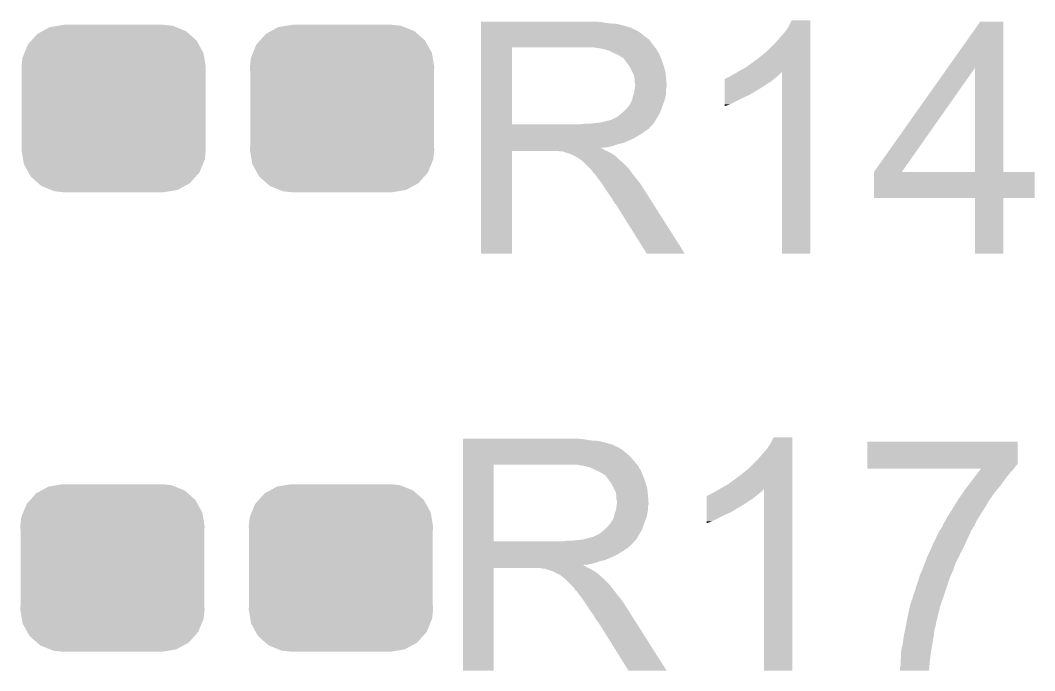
# Model space of a CAD drawing. Extents: x -1.3 to 24.2, y -3.9 to 53.4.
# Drawn here: x 3.321 to 7.584, y 37.262 to 39.995 of the extents above; entities that cross this region are included whole.
import ezdxf

# ---------------------------------------------------------------- set-up
doc = ezdxf.new("R2010")
doc.units = 0
doc.layers.get('0').update_dxf_attribs({"linetype": 'CONTINUOUS'})
doc.layers.add('LIGHT_RANGER_14CLICK_V101_GTO', color=9, linetype='CONTINUOUS')
doc.layers.add('LIGHT_RANGER_14CLICK_V101_GTS', color=11, linetype='CONTINUOUS')

# ---------------------------------------------------------------- blocks, each defined once
blk = doc.blocks.new('CUSTOM_44')
for points in [[(-0.298526, 0.325596), (-0.268438, 0.342124), (0.30335, 0.325596), (0.2622, 0.342124)], [(-0.268438, 0.342124), (-0.233628, 0.347838), (0.2622, 0.342124), (0.247972, 0.347838)], [(-0.233628, 0.347838), (-0.20955, 0.35179), (0.247972, 0.347838), (0.20955, 0.35179)], [(-0.34504, 0.286174), (-0.320744, 0.31339), (0.348152, 0.286174), (0.317222, 0.31339)], [(-0.320744, 0.31339), (-0.298526, 0.325596), (0.317222, 0.31339), (0.30335, 0.325596)], [(-0.37475, 0.234078), (-0.360486, 0.26887), (0.377262, 0.234078), (0.357822, 0.26887)], [(-0.360486, 0.26887), (-0.34504, 0.286174), (0.357822, 0.26887), (0.348152, 0.286174)], [(-0.38735, 0.17526), (-0.383124, 0.213652), (0.38735, 0.17526), (0.380766, 0.213652)], [(-0.383124, 0.213652), (-0.37475, 0.234078), (0.380766, 0.213652), (0.377262, 0.234078)], [(-0.38608, 0.154124), (-0.38735, 0.17526), (0.38608, 0.154124), (0.38735, 0.17526)], [(-0.38608, -0.154124), (-0.38608, 0.154124), (0.38608, -0.154124), (0.38608, 0.154124)], [(-0.38735, -0.17526), (-0.38608, -0.154124), (0.38735, -0.17526), (0.38608, -0.154124)], [(-0.380764, -0.213652), (-0.38735, -0.17526), (0.383124, -0.213652), (0.38735, -0.17526)], [(-0.377262, -0.234078), (-0.380764, -0.213652), (0.374748, -0.234078), (0.383124, -0.213652)], [(-0.35782, -0.26887), (-0.377262, -0.234078), (0.360486, -0.26887), (0.374748, -0.234078)], [(-0.348152, -0.286174), (-0.35782, -0.26887), (0.345038, -0.286174), (0.360486, -0.26887)], [(-0.31722, -0.31339), (-0.348152, -0.286174), (0.320744, -0.31339), (0.345038, -0.286174)], [(-0.30335, -0.325596), (-0.31722, -0.31339), (0.298524, -0.325596), (0.320744, -0.31339)], [(-0.262198, -0.342124), (-0.30335, -0.325596), (0.268438, -0.342124), (0.298524, -0.325596)], [(-0.247972, -0.347838), (-0.262198, -0.342124), (0.233626, -0.347838), (0.268438, -0.342124)], [(-0.20955, -0.35179), (-0.247972, -0.347838), (0.20955, -0.35179), (0.233626, -0.347838)]]:
    blk.add_solid(points)

msp = doc.modelspace()

# ---------------------------------------------------------------- linework, layer by layer
at = {"layer": 'LIGHT_RANGER_14CLICK_V101_GTO'}
for points in [[(6.55066, 39.969442), (6.563362, 39.994816), (6.642098, 39.969442), (6.6421, 39.994816)], [(6.563362, 39.994816), (6.563376, 39.99484), (6.6421, 39.994816), (6.563376, 39.99484)], [(5.257822, 39.98722), (5.257824, 39.98976), (5.76326, 39.98722), (5.73532, 39.98976)], [(5.257822, 39.98214), (5.257822, 39.98722), (5.793738, 39.98214), (5.76326, 39.98722)], [(5.257822, 39.9796), (5.257822, 39.98214), (5.8293, 39.9796), (5.793738, 39.98214)], [(5.257822, 39.97198), (5.257822, 39.9796), (5.859778, 39.97198), (5.8293, 39.9796)], [(5.257822, 39.9669), (5.257822, 39.97198), (5.875022, 39.9669), (5.859778, 39.97198)], [(5.257822, 39.96436), (5.257822, 39.9669), (5.887722, 39.96436), (5.875022, 39.9669)], [(5.257822, 39.964336), (5.257822, 39.96436), (5.89026, 39.964336), (5.887722, 39.96436)], [(5.257822, 39.961814), (5.257822, 39.964336), (5.890276, 39.961814), (5.89026, 39.964336)], [(5.257822, 39.95674), (5.257822, 39.961814), (5.90042, 39.95674), (5.890276, 39.961814)], [(5.257822, 39.951658), (5.257822, 39.95674), (5.913122, 39.951658), (5.90042, 39.95674)], [(5.257822, 39.9415), (5.257822, 39.951658), (5.92836, 39.9415), (5.913122, 39.951658)], [(6.53542, 39.94658), (6.55066, 39.969442), (6.642098, 39.94658), (6.642098, 39.969442)], [(7.217564, 39.794122), (7.355832, 39.989736), (7.452368, 39.794122), (7.45236, 39.989736)], [(7.355832, 39.989736), (7.35585, 39.98976), (7.45236, 39.989736), (7.35585, 39.98976)], [(5.25782, 39.89324), (5.257822, 39.913558), (5.97916, 39.89324), (5.963922, 39.913558)], [(5.257822, 39.9288), (5.257822, 39.9415), (5.9436, 39.9288), (5.92836, 39.9415)], [(5.257822, 39.913558), (5.257822, 39.9288), (5.963922, 39.913558), (5.9436, 39.9288)], [(6.456678, 39.862758), (6.49986, 39.90594), (6.642096, 39.862758), (6.642096, 39.90594)], [(6.49986, 39.90594), (6.53542, 39.94658), (6.642096, 39.90594), (6.642098, 39.94658)], [(5.257812, 39.557982), (5.25782, 39.88052), (5.38734, 39.557982), (5.387342, 39.88052)], [(5.25782, 39.88054), (5.25782, 39.89324), (5.989038, 39.88054), (5.97916, 39.89324)], [(5.25782, 39.88052), (5.25782, 39.88054), (5.387342, 39.88052), (5.69468, 39.88054)], [(5.765802, 39.87546), (5.732782, 39.88054), (5.992988, 39.87546), (5.989038, 39.88054)], [(5.784436, 39.870378), (5.765802, 39.87546), (5.99694, 39.870378), (5.992988, 39.87546)], [(5.79374, 39.86784), (5.784436, 39.870378), (5.996944, 39.86784), (5.99694, 39.870378)], [(5.793752, 39.867834), (5.79374, 39.86784), (5.996944, 39.867834), (5.996944, 39.86784)], [(5.814056, 39.857682), (5.793752, 39.867834), (6.00456, 39.857682), (5.996944, 39.867834)], [(6.42874, 39.8399), (6.456678, 39.862758), (6.642096, 39.8399), (6.642096, 39.862758)], [(5.81406, 39.85768), (5.814056, 39.857682), (6.004562, 39.85768), (6.00456, 39.857682)], [(5.83184, 39.85006), (5.81406, 39.85768), (6.00761, 39.85006), (6.004562, 39.85768)], [(5.84031, 39.84498), (5.83184, 39.85006), (6.00964, 39.84498), (6.00761, 39.85006)], [(5.84454, 39.842442), (5.84031, 39.84498), (6.010728, 39.842442), (6.00964, 39.84498)], [(5.852164, 39.83736), (5.84454, 39.842442), (6.012906, 39.83736), (6.010728, 39.842442)], [(5.854704, 39.837352), (5.852164, 39.83736), (6.01291, 39.837352), (6.012906, 39.83736)], [(5.86232, 39.8272), (5.854704, 39.837352), (6.01726, 39.8272), (6.01291, 39.837352)], [(5.86994, 39.81704), (5.86232, 39.8272), (6.020648, 39.81704), (6.01726, 39.8272)], [(6.39826, 39.81704), (6.42874, 39.8399), (6.642094, 39.81704), (6.642096, 39.8399)], [(5.879012, 39.80434), (5.86994, 39.81704), (6.02488, 39.80434), (6.020648, 39.81704)], [(5.88264, 39.799258), (5.879012, 39.80434), (6.026406, 39.799258), (6.02488, 39.80434)], [(5.8928, 39.778938), (5.88264, 39.799258), (6.0325, 39.778938), (6.026406, 39.799258)], [(5.90042, 39.763696), (5.8928, 39.778938), (6.034026, 39.763696), (6.0325, 39.778938)], [(6.333912, 39.7764), (6.34238, 39.78148), (6.642094, 39.7764), (6.642094, 39.78148)], [(6.34238, 39.78148), (6.370322, 39.79672), (6.642094, 39.78148), (6.642094, 39.79672)], [(6.370322, 39.79672), (6.39826, 39.81704), (6.642094, 39.79672), (6.642094, 39.81704)], [(6.908824, 39.357336), (7.217564, 39.794122), (7.025664, 39.357336), (7.332944, 39.794122)], [(7.332958, 39.3573), (7.332944, 39.794122), (7.452384, 39.3573), (7.452368, 39.794122)], [(5.901872, 39.75354), (5.90042, 39.763696), (6.03504, 39.75354), (6.034026, 39.763696)], [(5.90296, 39.745918), (5.901872, 39.75354), (6.035676, 39.745918), (6.03504, 39.75354)], [(5.902962, 39.733218), (5.90296, 39.745918), (6.036734, 39.733218), (6.035676, 39.745918)], [(6.281438, 39.7256), (6.28144, 39.7383), (6.45668, 39.7256), (6.476998, 39.7383)], [(6.28144, 39.7383), (6.281444, 39.74846), (6.476998, 39.7383), (6.48919, 39.74846)], [(6.281444, 39.74846), (6.283966, 39.748466), (6.48919, 39.74846), (6.489198, 39.748466)], [(6.283966, 39.748466), (6.2865, 39.751), (6.489198, 39.748466), (6.49224, 39.751)], [(6.2865, 39.751), (6.286504, 39.751002), (6.49224, 39.751), (6.492242, 39.751002)], [(6.286504, 39.751002), (6.291582, 39.75354), (6.492242, 39.751002), (6.495414, 39.75354)], [(6.291582, 39.75354), (6.299204, 39.756082), (6.495414, 39.75354), (6.498592, 39.756082)], [(6.299204, 39.756082), (6.306818, 39.761158), (6.498592, 39.756082), (6.504938, 39.761158)], [(6.306818, 39.761158), (6.306822, 39.76116), (6.504938, 39.761158), (6.50494, 39.76116)], [(6.306822, 39.76116), (6.316978, 39.76624), (6.50494, 39.76116), (6.51002, 39.76624)], [(6.316978, 39.76624), (6.333902, 39.776394), (6.51002, 39.76624), (6.520174, 39.776394)], [(6.333902, 39.776394), (6.333912, 39.7764), (6.520174, 39.776394), (6.522696, 39.7764)], [(6.52272, 39.014424), (6.522696, 39.7764), (6.642076, 39.014424), (6.642094, 39.7764)], [(5.900418, 39.687498), (5.90332, 39.707816), (6.03504, 39.687498), (6.03504, 39.707816)], [(5.9055, 39.725596), (5.902962, 39.733218), (6.03737, 39.725596), (6.036734, 39.733218)], [(5.90332, 39.707816), (5.904046, 39.712896), (6.03504, 39.707816), (6.037578, 39.712896)], [(5.904046, 39.712896), (5.9055, 39.72306), (6.037578, 39.712896), (6.037578, 39.72306)], [(5.9055, 39.723062), (5.9055, 39.725596), (6.03758, 39.723062), (6.03737, 39.725596)], [(5.9055, 39.72306), (5.9055, 39.723062), (6.037578, 39.72306), (6.03758, 39.723062)], [(6.28143, 39.6875), (6.281432, 39.692574), (6.395722, 39.6875), (6.405864, 39.692574)], [(6.281432, 39.69512), (6.281434, 39.71036), (6.408418, 39.69512), (6.433822, 39.71036)], [(6.281432, 39.695096), (6.281432, 39.69512), (6.40588, 39.695096), (6.408418, 39.69512)], [(6.281432, 39.692574), (6.281432, 39.695096), (6.405864, 39.692574), (6.40588, 39.695096)], [(6.281434, 39.71036), (6.281438, 39.7256), (6.433822, 39.71036), (6.45668, 39.7256)], [(5.887718, 39.649398), (5.892798, 39.662098), (6.025338, 39.649398), (6.029956, 39.662098)], [(5.892798, 39.6621), (5.89534, 39.674798), (6.029958, 39.6621), (6.032498, 39.674798)], [(5.892798, 39.662098), (5.892798, 39.6621), (6.029956, 39.662098), (6.029958, 39.6621)], [(5.89534, 39.674798), (5.900418, 39.687498), (6.032498, 39.674798), (6.03504, 39.687498)], [(6.28142, 39.64178), (6.281426, 39.67226), (6.304278, 39.64178), (6.36524, 39.67226)], [(6.281426, 39.67226), (6.281428, 39.67988), (6.36524, 39.67226), (6.383018, 39.67988)], [(6.281428, 39.67988), (6.28143, 39.6875), (6.383018, 39.67988), (6.395722, 39.6875)], [(5.851522, 39.606218), (5.854698, 39.608758), (6.00964, 39.606218), (6.010562, 39.608758)], [(5.854698, 39.608758), (5.8674, 39.62146), (6.010562, 39.608758), (6.01518, 39.62146)], [(5.8674, 39.62146), (5.877558, 39.634158), (6.01518, 39.62146), (6.019798, 39.634158)], [(5.877558, 39.634158), (5.880098, 39.6367), (6.019798, 39.634158), (6.020722, 39.6367)], [(5.880098, 39.6367), (5.88264, 39.641778), (6.020722, 39.6367), (6.022568, 39.641778)], [(5.88264, 39.641778), (5.887718, 39.649398), (6.022568, 39.641778), (6.025338, 39.649398)], [(6.28142, 39.634192), (6.28142, 39.64178), (6.28142, 39.634192), (6.304278, 39.64178)], [(5.714998, 39.5605), (5.760718, 39.56558), (5.981698, 39.5605), (5.985086, 39.56558)], [(5.760718, 39.56558), (5.801358, 39.57574), (5.985086, 39.56558), (5.991862, 39.57574)], [(5.803896, 39.57574), (5.811516, 39.580818), (5.991862, 39.57574), (5.994824, 39.580818)], [(5.811516, 39.580818), (5.819138, 39.58336), (5.994824, 39.580818), (5.996306, 39.58336)], [(5.819138, 39.58336), (5.829298, 39.588438), (5.996306, 39.58336), (5.999268, 39.588438)], [(5.829298, 39.588438), (5.851522, 39.606218), (5.999268, 39.588438), (6.00964, 39.606218)], [(5.257812, 39.55796), (5.257812, 39.557982), (5.676898, 39.55796), (5.38734, 39.557982)], [(5.257812, 39.547796), (5.257812, 39.55796), (5.969, 39.547796), (5.97916, 39.55796)], [(5.257812, 39.54526), (5.257812, 39.547796), (5.968976, 39.54526), (5.969, 39.547796)], [(5.257812, 39.545244), (5.257812, 39.54526), (5.966454, 39.545244), (5.968976, 39.54526)], [(5.257812, 39.540182), (5.257812, 39.545244), (5.963916, 39.540182), (5.966454, 39.545244)], [(5.257812, 39.52494), (5.257812, 39.540182), (5.94106, 39.52494), (5.963916, 39.540182)], [(5.257812, 39.517318), (5.257812, 39.52494), (5.930898, 39.517318), (5.94106, 39.52494)], [(5.676898, 39.55796), (5.694664, 39.560498), (5.97916, 39.55796), (5.981698, 39.560498)], [(5.694664, 39.560498), (5.69468, 39.5605), (5.981698, 39.560498), (5.981698, 39.5605)], [(5.25781, 39.50208), (5.257812, 39.517318), (5.9055, 39.50208), (5.930898, 39.517318)], [(5.25781, 39.49446), (5.25781, 39.50208), (5.89026, 39.49446), (5.9055, 39.50208)], [(5.25781, 39.47922), (5.25781, 39.49446), (5.854698, 39.47922), (5.89026, 39.49446)], [(5.25781, 39.474138), (5.25781, 39.47922), (5.831838, 39.474138), (5.854698, 39.47922)], [(5.2578, 39.014424), (5.25781, 39.446176), (5.387316, 39.014424), (5.38734, 39.446176)], [(5.25781, 39.46652), (5.25781, 39.474138), (5.811518, 39.46652), (5.831838, 39.474138)], [(5.25781, 39.46144), (5.25781, 39.46652), (5.788658, 39.46144), (5.811518, 39.46652)], [(5.25781, 39.458862), (5.25781, 39.46144), (5.763294, 39.458862), (5.788658, 39.46144)], [(5.25781, 39.456358), (5.25781, 39.458862), (5.765804, 39.456358), (5.763294, 39.458862)], [(5.25781, 39.453818), (5.25781, 39.456358), (5.770882, 39.453818), (5.765804, 39.456358)], [(5.25781, 39.44874), (5.25781, 39.453818), (5.778498, 39.44874), (5.770882, 39.453818)], [(5.25781, 39.4462), (5.25781, 39.44874), (5.78485, 39.4462), (5.778498, 39.44874)], [(5.25781, 39.446176), (5.25781, 39.4462), (5.38734, 39.446176), (5.580378, 39.4462)], [(5.590538, 39.44366), (5.580378, 39.4462), (5.791202, 39.44366), (5.78485, 39.4462)], [(5.605774, 39.441126), (5.603236, 39.44366), (5.795426, 39.441126), (5.791202, 39.44366)], [(5.608316, 39.44112), (5.605774, 39.441126), (5.795436, 39.44112), (5.795426, 39.441126)], [(5.638798, 39.43096), (5.608316, 39.44112), (5.812368, 39.43096), (5.795436, 39.44112)], [(5.643878, 39.42842), (5.638798, 39.43096), (5.8166, 39.42842), (5.812368, 39.43096)], [(5.648958, 39.42588), (5.643878, 39.42842), (5.819776, 39.42588), (5.8166, 39.42842)], [(5.656578, 39.420802), (5.648958, 39.42588), (5.826124, 39.420802), (5.819776, 39.42588)], [(5.661656, 39.418262), (5.656578, 39.420802), (5.829298, 39.418262), (5.826124, 39.420802)], [(5.664196, 39.41826), (5.661656, 39.418262), (5.8293, 39.41826), (5.829298, 39.418262)], [(5.66674, 39.415722), (5.664196, 39.41826), (5.831838, 39.415722), (5.8293, 39.41826)], [(5.6769, 39.4081), (5.66674, 39.415722), (5.83946, 39.4081), (5.831838, 39.415722)], [(5.680076, 39.40556), (5.6769, 39.4081), (5.842, 39.40556), (5.83946, 39.4081)], [(5.686428, 39.400478), (5.680076, 39.40556), (5.849622, 39.400478), (5.842, 39.40556)], [(5.689598, 39.397942), (5.686428, 39.400478), (5.852158, 39.397942), (5.849622, 39.400478)], [(5.712462, 39.375078), (5.689598, 39.397942), (5.87502, 39.375078), (5.852158, 39.397942)], [(5.720078, 39.36746), (5.712462, 39.375078), (5.880736, 39.36746), (5.87502, 39.375078)], [(5.727698, 39.357298), (5.720078, 39.36746), (5.888358, 39.357298), (5.880736, 39.36746)], [(5.72897, 39.35476), (5.727698, 39.357298), (5.89026, 39.35476), (5.888358, 39.357298)], [(5.730234, 39.352236), (5.72897, 39.35476), (5.892224, 39.352236), (5.89026, 39.35476)], [(5.73277, 39.35222), (5.730234, 39.352236), (5.892236, 39.35222), (5.892224, 39.352236)], [(5.748016, 39.3319), (5.73277, 39.35222), (5.90804, 39.3319), (5.892236, 39.35222)], [(6.9088, 39.248104), (6.908802, 39.357276), (7.584416, 39.248104), (7.58444, 39.357276)], [(6.908802, 39.3573), (6.908804, 39.357306), (7.332958, 39.3573), (7.281744, 39.357306)], [(6.908802, 39.357276), (6.908802, 39.3573), (7.58444, 39.357276), (7.452384, 39.3573)], [(6.908804, 39.357306), (6.908824, 39.357336), (7.281744, 39.357306), (7.025664, 39.357336)], [(5.76326, 39.31158), (5.748016, 39.3319), (5.924296, 39.31158), (5.90804, 39.3319)], [(5.766648, 39.306498), (5.76326, 39.31158), (5.92836, 39.306498), (5.924296, 39.31158)], [(5.785274, 39.27856), (5.766648, 39.306498), (5.94614, 39.27856), (5.92836, 39.306498)], [(5.79374, 39.26586), (5.785274, 39.27856), (5.954198, 39.26586), (5.94614, 39.27856)], [(5.80644, 39.248082), (5.79374, 39.26586), (5.965478, 39.248082), (5.954198, 39.26586)], [(5.8166, 39.230298), (5.80644, 39.248082), (5.97676, 39.230298), (5.965478, 39.248082)], [(5.81914, 39.225226), (5.8166, 39.230298), (5.979978, 39.225226), (5.97676, 39.230298)], [(5.824214, 39.22268), (5.81914, 39.225226), (5.981594, 39.22268), (5.979978, 39.225226)], [(7.332956, 39.24808), (6.9088, 39.248104), (7.584416, 39.24808), (7.584416, 39.248104)], [(7.332958, 39.248056), (7.332956, 39.24808), (7.45236, 39.248056), (7.584416, 39.24808)], [(7.33298, 39.014424), (7.332958, 39.248056), (7.452336, 39.014424), (7.45236, 39.248056)], [(5.826762, 39.2176), (5.824214, 39.22268), (5.984816, 39.2176), (5.981594, 39.22268)], [(5.95376, 39.01441), (5.826762, 39.2176), (6.11373, 39.01441), (5.984816, 39.2176)], [(5.387316, 39.0144), (5.2578, 39.014424), (5.387316, 39.0144), (5.387316, 39.014424)], [(6.113736, 39.0144), (6.11373, 39.01441), (6.113736, 39.0144), (5.95376, 39.01441)], [(6.642076, 39.0144), (6.52272, 39.014424), (6.642076, 39.0144), (6.642076, 39.014424)], [(7.452336, 39.0144), (7.33298, 39.014424), (7.452336, 39.0144), (7.452336, 39.014424)], [(5.181622, 38.23462), (5.181624, 38.23716), (5.68706, 38.23462), (5.65912, 38.23716)], [(5.181622, 38.22954), (5.181622, 38.23462), (5.717538, 38.22954), (5.68706, 38.23462)], [(5.181622, 38.227), (5.181622, 38.22954), (5.7531, 38.227), (5.717538, 38.22954)], [(5.181622, 38.21938), (5.181622, 38.227), (5.783578, 38.21938), (5.7531, 38.227)], [(5.181622, 38.2143), (5.181622, 38.21938), (5.798822, 38.2143), (5.783578, 38.21938)], [(5.181622, 38.21176), (5.181622, 38.2143), (5.811522, 38.21176), (5.798822, 38.2143)], [(5.181622, 38.211736), (5.181622, 38.21176), (5.81406, 38.211736), (5.811522, 38.21176)], [(5.181622, 38.209214), (5.181622, 38.211736), (5.814076, 38.209214), (5.81406, 38.211736)], [(5.181622, 38.20414), (5.181622, 38.209214), (5.82422, 38.20414), (5.814076, 38.209214)], [(5.181622, 38.199058), (5.181622, 38.20414), (5.836922, 38.199058), (5.82422, 38.20414)], [(6.45922, 38.19398), (6.47446, 38.216842), (6.565898, 38.19398), (6.565898, 38.216842)], [(6.47446, 38.216842), (6.487162, 38.242216), (6.565898, 38.216842), (6.5659, 38.242216)], [(6.487162, 38.242216), (6.487176, 38.24224), (6.5659, 38.242216), (6.487176, 38.24224)], [(6.880864, 38.130474), (6.880882, 38.224436), (7.513314, 38.130474), (7.51332, 38.224436)], [(6.880882, 38.224436), (6.880884, 38.22446), (7.51332, 38.224436), (6.880884, 38.22446)], [(5.18162, 38.140642), (5.181622, 38.16096), (5.90296, 38.140642), (5.885182, 38.16096)], [(5.181622, 38.1889), (5.181622, 38.199058), (5.85216, 38.1889), (5.836922, 38.199058)], [(5.181622, 38.1762), (5.181622, 38.1889), (5.8674, 38.1762), (5.85216, 38.1889)], [(5.181622, 38.16096), (5.181622, 38.1762), (5.885182, 38.16096), (5.8674, 38.1762)], [(6.42366, 38.15334), (6.45922, 38.19398), (6.565896, 38.15334), (6.565898, 38.19398)], [(5.181612, 37.805382), (5.18162, 38.127918), (5.311142, 37.805382), (5.311142, 38.127918)], [(5.18162, 38.12794), (5.18162, 38.140642), (5.912838, 38.12794), (5.90296, 38.140642)], [(5.18162, 38.127918), (5.18162, 38.12794), (5.311142, 38.127918), (5.61848, 38.12794)], [(5.689602, 38.12286), (5.656582, 38.12794), (5.91679, 38.12286), (5.912838, 38.12794)], [(5.708236, 38.117778), (5.689602, 38.12286), (5.92074, 38.117778), (5.91679, 38.12286)], [(5.71754, 38.11524), (5.708236, 38.117778), (5.920744, 38.11524), (5.92074, 38.117778)], [(5.717552, 38.115234), (5.71754, 38.11524), (5.920744, 38.115234), (5.920744, 38.11524)], [(5.737856, 38.105082), (5.717552, 38.115234), (5.92836, 38.105082), (5.920744, 38.115234)], [(6.380478, 38.110158), (6.42366, 38.15334), (6.565896, 38.110158), (6.565896, 38.15334)], [(6.88086, 38.1127), (6.880862, 38.12032), (7.49808, 38.1127), (7.50316, 38.12032)], [(6.880862, 38.12032), (6.880864, 38.130474), (7.50316, 38.12032), (7.513314, 38.130474)], [(5.73786, 38.10508), (5.737856, 38.105082), (5.928362, 38.10508), (5.92836, 38.105082)], [(5.75564, 38.09746), (5.73786, 38.10508), (5.93141, 38.09746), (5.928362, 38.10508)], [(5.76411, 38.09238), (5.75564, 38.09746), (5.93344, 38.09238), (5.93141, 38.09746)], [(5.76834, 38.089842), (5.76411, 38.09238), (5.934528, 38.089842), (5.93344, 38.09238)], [(5.775964, 38.08476), (5.76834, 38.089842), (5.936706, 38.08476), (5.934528, 38.089842)], [(5.778504, 38.084752), (5.775964, 38.08476), (5.93671, 38.084752), (5.936706, 38.08476)], [(5.78612, 38.0746), (5.778504, 38.084752), (5.94106, 38.0746), (5.93671, 38.084752)], [(5.79374, 38.06444), (5.78612, 38.0746), (5.944448, 38.06444), (5.94106, 38.0746)], [(6.32206, 38.06444), (6.35254, 38.0873), (6.565894, 38.06444), (6.565896, 38.0873)], [(6.35254, 38.0873), (6.380478, 38.110158), (6.565896, 38.0873), (6.565896, 38.110158)], [(6.88086, 38.110184), (6.88086, 38.1127), (7.496192, 38.110184), (7.49808, 38.1127)], [(7.358332, 38.11016), (6.88086, 38.110184), (7.496174, 38.11016), (7.496192, 38.110184)], [(7.305926, 38.04158), (7.333098, 38.07714), (7.4422, 38.04158), (7.4676, 38.07714)], [(7.333098, 38.07714), (7.342802, 38.089838), (7.4676, 38.07714), (7.477758, 38.089838)], [(7.342802, 38.089838), (7.352508, 38.10254), (7.477758, 38.089838), (7.490458, 38.10254)], [(7.352508, 38.10254), (7.358332, 38.11016), (7.490458, 38.10254), (7.496174, 38.11016)], [(5.80281, 38.05174), (5.79374, 38.06444), (5.94868, 38.05174), (5.944448, 38.06444)], [(5.80644, 38.046656), (5.80281, 38.05174), (5.950206, 38.046656), (5.94868, 38.05174)], [(5.8166, 38.026338), (5.80644, 38.046656), (5.9563, 38.026338), (5.950206, 38.046656)], [(6.26618, 38.02888), (6.294122, 38.04412), (6.565894, 38.02888), (6.565894, 38.04412)], [(6.294122, 38.04412), (6.32206, 38.06444), (6.565894, 38.04412), (6.565894, 38.06444)], [(7.29234, 38.023802), (7.305926, 38.04158), (7.42696, 38.023802), (7.4422, 38.04158)], [(5.82422, 38.011096), (5.8166, 38.026338), (5.957826, 38.011096), (5.9563, 38.026338)], [(5.825672, 38.00094), (5.82422, 38.011096), (5.95884, 38.00094), (5.957826, 38.011096)], [(5.82676, 37.993318), (5.825672, 38.00094), (5.959476, 37.993318), (5.95884, 38.00094)], [(5.826762, 37.980618), (5.82676, 37.993318), (5.960534, 37.980618), (5.959476, 37.993318)], [(6.20524, 37.9857), (6.205244, 37.99586), (6.400798, 37.9857), (6.41299, 37.99586)], [(6.205244, 37.99586), (6.207766, 37.995866), (6.41299, 37.99586), (6.412998, 37.995866)], [(6.207766, 37.995866), (6.2103, 37.9984), (6.412998, 37.995866), (6.41604, 37.9984)], [(6.2103, 37.9984), (6.210304, 37.998402), (6.41604, 37.9984), (6.416042, 37.998402)], [(6.210304, 37.998402), (6.215382, 38.00094), (6.416042, 37.998402), (6.419214, 38.00094)], [(6.215382, 38.00094), (6.223004, 38.003482), (6.419214, 38.00094), (6.422392, 38.003482)], [(6.223004, 38.003482), (6.230622, 38.00856), (6.422392, 38.003482), (6.42874, 38.00856)], [(6.230622, 38.00856), (6.240778, 38.01364), (6.42874, 38.00856), (6.435512, 38.01364)], [(6.240778, 38.01364), (6.245008, 38.016178), (6.435512, 38.01364), (6.438898, 38.016178)], [(6.245008, 38.016178), (6.257698, 38.023792), (6.438898, 38.016178), (6.443978, 38.023792)], [(6.257698, 38.023792), (6.257712, 38.0238), (6.443978, 38.023792), (6.446496, 38.0238)], [(6.257712, 38.0238), (6.26618, 38.02888), (6.565894, 38.0238), (6.565894, 38.02888)], [(6.44652, 37.261824), (6.446496, 38.0238), (6.565876, 37.261824), (6.565894, 38.0238)], [(7.2644, 37.98316), (7.276622, 38.00094), (7.397324, 37.98316), (7.40918, 38.00094)], [(7.276622, 38.00094), (7.29234, 38.0238), (7.40918, 38.00094), (7.426958, 38.0238)], [(7.29234, 38.0238), (7.29234, 38.023802), (7.426958, 38.0238), (7.42696, 38.023802)], [(5.824218, 37.934898), (5.82712, 37.955216), (5.95884, 37.934898), (5.95884, 37.955216)], [(5.8293, 37.972996), (5.826762, 37.980618), (5.96117, 37.972996), (5.960534, 37.980618)], [(5.82712, 37.955216), (5.827846, 37.960296), (5.95884, 37.955216), (5.961378, 37.960296)], [(5.827846, 37.960296), (5.8293, 37.97046), (5.961378, 37.960296), (5.961378, 37.97046)], [(5.8293, 37.970462), (5.8293, 37.972996), (5.96138, 37.970462), (5.96117, 37.972996)], [(5.8293, 37.97046), (5.8293, 37.970462), (5.961378, 37.97046), (5.96138, 37.970462)], [(6.205232, 37.94252), (6.205234, 37.95776), (6.332218, 37.94252), (6.357622, 37.95776)], [(6.205234, 37.95776), (6.205238, 37.973), (6.357622, 37.95776), (6.38048, 37.973)], [(6.205238, 37.973), (6.20524, 37.9857), (6.38048, 37.973), (6.400798, 37.9857)], [(7.2263, 37.9222), (7.24535, 37.95268), (7.359304, 37.9222), (7.3787, 37.95268)], [(7.24535, 37.95268), (7.261226, 37.978082), (7.3787, 37.95268), (7.39394, 37.978082)], [(7.261226, 37.978082), (7.2644, 37.98316), (7.39394, 37.978082), (7.397324, 37.98316)], [(5.811518, 37.896796), (5.816598, 37.909498), (5.949138, 37.896796), (5.953756, 37.909498)], [(5.816598, 37.9095), (5.81914, 37.922198), (5.953758, 37.9095), (5.956298, 37.922198)], [(5.816598, 37.909498), (5.816598, 37.9095), (5.953756, 37.909498), (5.953758, 37.9095)], [(5.81914, 37.922198), (5.824218, 37.934898), (5.956298, 37.922198), (5.95884, 37.934898)], [(6.20522, 37.88918), (6.205226, 37.91966), (6.228078, 37.88918), (6.28904, 37.91966)], [(6.205226, 37.91966), (6.205228, 37.92728), (6.28904, 37.91966), (6.306818, 37.92728)], [(6.205228, 37.92728), (6.20523, 37.9349), (6.306818, 37.92728), (6.319522, 37.9349)], [(6.20523, 37.9349), (6.205232, 37.939974), (6.319522, 37.9349), (6.329664, 37.939974)], [(6.205232, 37.942496), (6.205232, 37.94252), (6.32968, 37.942496), (6.332218, 37.94252)], [(6.205232, 37.939974), (6.205232, 37.942496), (6.329664, 37.939974), (6.32968, 37.942496)], [(7.211058, 37.896798), (7.216142, 37.906962), (7.34314, 37.896798), (7.349606, 37.906962)], [(7.216142, 37.906962), (7.2263, 37.9222), (7.349606, 37.906962), (7.359304, 37.9222)], [(5.778498, 37.856158), (5.7912, 37.86886), (5.934362, 37.856158), (5.93898, 37.86886)], [(5.7912, 37.86886), (5.801358, 37.881558), (5.93898, 37.86886), (5.943598, 37.881558)], [(5.801358, 37.881558), (5.803898, 37.8841), (5.943598, 37.881558), (5.944522, 37.8841)], [(5.803898, 37.8841), (5.80644, 37.889178), (5.944522, 37.8841), (5.946368, 37.889178)], [(5.80644, 37.889178), (5.811518, 37.896796), (5.946368, 37.889178), (5.949138, 37.896796)], [(6.20522, 37.881592), (6.20522, 37.88918), (6.20522, 37.881592), (6.228078, 37.88918)], [(7.190742, 37.858702), (7.195808, 37.866302), (7.32282, 37.858702), (7.325356, 37.866302)], [(7.195808, 37.866302), (7.19582, 37.866318), (7.325356, 37.866302), (7.327602, 37.866318)], [(7.19582, 37.86632), (7.2009, 37.879022), (7.327884, 37.86632), (7.334242, 37.879022)], [(7.19582, 37.866318), (7.19582, 37.86632), (7.327602, 37.866318), (7.327884, 37.86632)], [(7.2009, 37.879022), (7.20852, 37.89172), (7.334242, 37.879022), (7.340598, 37.89172)], [(7.20852, 37.89172), (7.211058, 37.896798), (7.340598, 37.89172), (7.34314, 37.896798)], [(5.684518, 37.81298), (5.725158, 37.82314), (5.908886, 37.81298), (5.915662, 37.82314)], [(5.727696, 37.82314), (5.735314, 37.828218), (5.915662, 37.82314), (5.918624, 37.828218)], [(5.735314, 37.828218), (5.742938, 37.83076), (5.918624, 37.828218), (5.920106, 37.83076)], [(5.742938, 37.83076), (5.753096, 37.835838), (5.920106, 37.83076), (5.923068, 37.835838)], [(5.753096, 37.835838), (5.775322, 37.853618), (5.923068, 37.835838), (5.93344, 37.853618)], [(5.775322, 37.853618), (5.778498, 37.856158), (5.93344, 37.853618), (5.934362, 37.856158)], [(7.16258, 37.80536), (7.17109, 37.82314), (7.29742, 37.80536), (7.30504, 37.82314)], [(7.17109, 37.82314), (7.178382, 37.83838), (7.30504, 37.82314), (7.31266, 37.83838)], [(7.178382, 37.83838), (7.18446, 37.851082), (7.31266, 37.83838), (7.31774, 37.851082)], [(7.18446, 37.851082), (7.185676, 37.85362), (7.31774, 37.851082), (7.319432, 37.85362)], [(7.185676, 37.85362), (7.188206, 37.853636), (7.319432, 37.85362), (7.319442, 37.853636)], [(7.188206, 37.853636), (7.190738, 37.858696), (7.319442, 37.853636), (7.322818, 37.858696)], [(7.190738, 37.858696), (7.190742, 37.858702), (7.322818, 37.858696), (7.32282, 37.858702)], [(5.181612, 37.80536), (5.181612, 37.805382), (5.600698, 37.80536), (5.311142, 37.805382)], [(5.181612, 37.795196), (5.181612, 37.80536), (5.8928, 37.795196), (5.90296, 37.80536)], [(5.181612, 37.79266), (5.181612, 37.795196), (5.892776, 37.79266), (5.8928, 37.795196)], [(5.181612, 37.792654), (5.181612, 37.79266), (5.890254, 37.792654), (5.892776, 37.79266)], [(5.181612, 37.777418), (5.181612, 37.792654), (5.875016, 37.777418), (5.890254, 37.792654)], [(5.181612, 37.772338), (5.181612, 37.777418), (5.864862, 37.772338), (5.875016, 37.777418)], [(5.600698, 37.80536), (5.618464, 37.807898), (5.90296, 37.80536), (5.905498, 37.807898)], [(5.618464, 37.807898), (5.61848, 37.8079), (5.905498, 37.807898), (5.905498, 37.8079)], [(5.638798, 37.8079), (5.684518, 37.81298), (5.905498, 37.8079), (5.908886, 37.81298)], [(7.13232, 37.73932), (7.15772, 37.7952), (7.2644, 37.73932), (7.29234, 37.7952)], [(7.15772, 37.7952), (7.16258, 37.80536), (7.29234, 37.7952), (7.29742, 37.80536)], [(5.18161, 37.74948), (5.181612, 37.764718), (5.8293, 37.74948), (5.854698, 37.764718)], [(5.18161, 37.74186), (5.18161, 37.74948), (5.81406, 37.74186), (5.8293, 37.74948)], [(5.18161, 37.72662), (5.18161, 37.74186), (5.778498, 37.72662), (5.81406, 37.74186)], [(5.181612, 37.764718), (5.181612, 37.772338), (5.854698, 37.764718), (5.864862, 37.772338)], [(7.122642, 37.713918), (7.13232, 37.73932), (7.2517, 37.713918), (7.2644, 37.73932)], [(5.1816, 37.261824), (5.18161, 37.693576), (5.311116, 37.261824), (5.31114, 37.693576)], [(5.18161, 37.721538), (5.18161, 37.72662), (5.755638, 37.721538), (5.778498, 37.72662)], [(5.18161, 37.71392), (5.18161, 37.721538), (5.735318, 37.71392), (5.755638, 37.721538)], [(5.18161, 37.70884), (5.18161, 37.71392), (5.712458, 37.70884), (5.735318, 37.71392)], [(5.18161, 37.706262), (5.18161, 37.70884), (5.687094, 37.706262), (5.712458, 37.70884)], [(5.18161, 37.703758), (5.18161, 37.706262), (5.689604, 37.703758), (5.687094, 37.706262)], [(5.18161, 37.701218), (5.18161, 37.703758), (5.694682, 37.701218), (5.689604, 37.703758)], [(5.18161, 37.69614), (5.18161, 37.701218), (5.702298, 37.69614), (5.694682, 37.701218)], [(5.18161, 37.6936), (5.18161, 37.69614), (5.70865, 37.6936), (5.702298, 37.69614)], [(5.18161, 37.693576), (5.18161, 37.6936), (5.31114, 37.693576), (5.504178, 37.6936)], [(5.514338, 37.69106), (5.504178, 37.6936), (5.715002, 37.69106), (5.70865, 37.6936)], [(5.529574, 37.688526), (5.527036, 37.69106), (5.719226, 37.688526), (5.715002, 37.69106)], [(5.532116, 37.68852), (5.529574, 37.688526), (5.719236, 37.68852), (5.719226, 37.688526)], [(5.562598, 37.67836), (5.532116, 37.68852), (5.736168, 37.67836), (5.719236, 37.68852)], [(7.112, 37.68598), (7.122642, 37.713918), (7.242386, 37.68598), (7.2517, 37.713918)], [(5.567678, 37.67582), (5.562598, 37.67836), (5.7404, 37.67582), (5.736168, 37.67836)], [(5.572758, 37.67328), (5.567678, 37.67582), (5.743576, 37.67328), (5.7404, 37.67582)], [(5.580378, 37.668202), (5.572758, 37.67328), (5.749924, 37.668202), (5.743576, 37.67328)], [(5.585456, 37.665662), (5.580378, 37.668202), (5.753098, 37.665662), (5.749924, 37.668202)], [(5.587996, 37.66566), (5.585456, 37.665662), (5.7531, 37.66566), (5.753098, 37.665662)], [(5.59054, 37.663122), (5.587996, 37.66566), (5.755638, 37.663122), (5.7531, 37.66566)], [(5.6007, 37.6555), (5.59054, 37.663122), (5.76326, 37.6555), (5.755638, 37.663122)], [(5.603876, 37.65296), (5.6007, 37.6555), (5.7658, 37.65296), (5.76326, 37.6555)], [(5.610228, 37.647878), (5.603876, 37.65296), (5.773422, 37.647878), (5.7658, 37.65296)], [(5.613398, 37.645342), (5.610228, 37.647878), (5.775958, 37.645342), (5.773422, 37.647878)], [(7.09422, 37.637718), (7.099552, 37.655498), (7.222912, 37.637718), (7.22884, 37.655498)], [(7.099552, 37.655498), (7.10184, 37.663122), (7.22884, 37.655498), (7.232304, 37.663122)], [(7.10184, 37.663122), (7.11087, 37.68344), (7.232304, 37.663122), (7.24154, 37.68344)], [(7.11087, 37.68344), (7.112, 37.68598), (7.24154, 37.68344), (7.242386, 37.68598)], [(5.636262, 37.622478), (5.613398, 37.645342), (5.79882, 37.622478), (5.775958, 37.645342)], [(5.643878, 37.61486), (5.636262, 37.622478), (5.804536, 37.61486), (5.79882, 37.622478)], [(5.651498, 37.604698), (5.643878, 37.61486), (5.812158, 37.604698), (5.804536, 37.61486)], [(5.65277, 37.60216), (5.651498, 37.604698), (5.81406, 37.60216), (5.812158, 37.604698)], [(7.08152, 37.597082), (7.086602, 37.617402), (7.209366, 37.597082), (7.21614, 37.617402)], [(7.086602, 37.617402), (7.09422, 37.637718), (7.21614, 37.617402), (7.222912, 37.637718)], [(5.654034, 37.599636), (5.65277, 37.60216), (5.816024, 37.599636), (5.81406, 37.60216)], [(5.65657, 37.59962), (5.654034, 37.599636), (5.816036, 37.59962), (5.816024, 37.599636)], [(5.671816, 37.5793), (5.65657, 37.59962), (5.83184, 37.5793), (5.816036, 37.59962)], [(5.68706, 37.55898), (5.671816, 37.5793), (5.848096, 37.55898), (5.83184, 37.5793)], [(7.06628, 37.5539), (7.07136, 37.566602), (7.194452, 37.5539), (7.198848, 37.566602)], [(7.07136, 37.566602), (7.073902, 37.579302), (7.198848, 37.566602), (7.203244, 37.579302)], [(7.073902, 37.579302), (7.08043, 37.59454), (7.203244, 37.579302), (7.20852, 37.59454)], [(7.08043, 37.59454), (7.08152, 37.597082), (7.20852, 37.59454), (7.209366, 37.597082)], [(5.690448, 37.553898), (5.68706, 37.55898), (5.85216, 37.553898), (5.848096, 37.55898)], [(5.709074, 37.52596), (5.690448, 37.553898), (5.86994, 37.52596), (5.85216, 37.553898)], [(5.71754, 37.51326), (5.709074, 37.52596), (5.877998, 37.51326), (5.86994, 37.52596)], [(7.054574, 37.50818), (7.057886, 37.523418), (7.180582, 37.50818), (7.185658, 37.523418)], [(7.057886, 37.523418), (7.058992, 37.528496), (7.185658, 37.523418), (7.18566, 37.528496)], [(7.058992, 37.528496), (7.061202, 37.53866), (7.18566, 37.528496), (7.189178, 37.53866)], [(7.061202, 37.53866), (7.06628, 37.5539), (7.189178, 37.53866), (7.194452, 37.5539)], [(5.73024, 37.495482), (5.71754, 37.51326), (5.889278, 37.495482), (5.877998, 37.51326)], [(5.7404, 37.477698), (5.73024, 37.495482), (5.90056, 37.477698), (5.889278, 37.495482)], [(5.74294, 37.472626), (5.7404, 37.477698), (5.903778, 37.472626), (5.90056, 37.477698)], [(7.04619, 37.467538), (7.0485, 37.48024), (7.17042, 37.467538), (7.174652, 37.48024)], [(7.0485, 37.48024), (7.04905, 37.482778), (7.174652, 37.48024), (7.175498, 37.482778)], [(7.04905, 37.482778), (7.052364, 37.49802), (7.175498, 37.482778), (7.17804, 37.49802)], [(7.052364, 37.49802), (7.054574, 37.50818), (7.17804, 37.49802), (7.180582, 37.50818)], [(5.748014, 37.47008), (5.74294, 37.472626), (5.905394, 37.47008), (5.903778, 37.472626)], [(5.750562, 37.465), (5.748014, 37.47008), (5.908616, 37.465), (5.905394, 37.47008)], [(5.87756, 37.26181), (5.750562, 37.465), (6.03753, 37.26181), (5.908616, 37.465)], [(7.039354, 37.431978), (7.04291, 37.449758), (7.1628, 37.431978), (7.16788, 37.449758)], [(7.04291, 37.449758), (7.04342, 37.4523), (7.16788, 37.449758), (7.168242, 37.4523)], [(7.04342, 37.4523), (7.04619, 37.467538), (7.168242, 37.4523), (7.17042, 37.467538)], [(7.03072, 37.378642), (7.03326, 37.40404), (7.15488, 37.378642), (7.159362, 37.40404)], [(7.03326, 37.40404), (7.034388, 37.40912), (7.159362, 37.40404), (7.16026, 37.40912)], [(7.034388, 37.40912), (7.03834, 37.4269), (7.16026, 37.40912), (7.162234, 37.4269)], [(7.03834, 37.4269), (7.039354, 37.431978), (7.162234, 37.4269), (7.1628, 37.431978)], [(7.0231, 37.34054), (7.02564, 37.35832), (7.14883, 37.34054), (7.151496, 37.35832)], [(7.02564, 37.35832), (7.027544, 37.36594), (7.151496, 37.35832), (7.15264, 37.36594)], [(7.027544, 37.36594), (7.03072, 37.378642), (7.15264, 37.36594), (7.15488, 37.378642)], [(7.02056, 37.307522), (7.021828, 37.31514), (7.14429, 37.307522), (7.14502, 37.31514)], [(7.02056, 37.282122), (7.02056, 37.307522), (7.14186, 37.282122), (7.14429, 37.307522)], [(7.021828, 37.31514), (7.0231, 37.322762), (7.14502, 37.31514), (7.146162, 37.322762)], [(7.0231, 37.322762), (7.0231, 37.34054), (7.146162, 37.322762), (7.14883, 37.34054)], [(7.01802, 37.271962), (7.02056, 37.282122), (7.14089, 37.271962), (7.14186, 37.282122)], [(7.01802, 37.261824), (7.01802, 37.271962), (7.13992, 37.261824), (7.14089, 37.271962)], [(5.311116, 37.2618), (5.1816, 37.261824), (5.311116, 37.2618), (5.311116, 37.261824)], [(6.037536, 37.2618), (6.03753, 37.26181), (6.037536, 37.2618), (5.87756, 37.26181)], [(6.565876, 37.2618), (6.44652, 37.261824), (6.565876, 37.2618), (6.565876, 37.261824)], [(7.139918, 37.2618), (7.01802, 37.261824), (7.139918, 37.2618), (7.13992, 37.261824)]]:
    msp.add_solid(points, dxfattribs=at)

# ---------------------------------------------------------------- block references
at = {"layer": 'LIGHT_RANGER_14CLICK_V101_GTS'}
for p in [(3.71348, 39.624), (4.6736, 39.624), (3.7084, 37.6936), (4.66852, 37.6936)]:
    msp.add_blockref('CUSTOM_44', p, dxfattribs=at)

doc.saveas('drawing.dxf')
